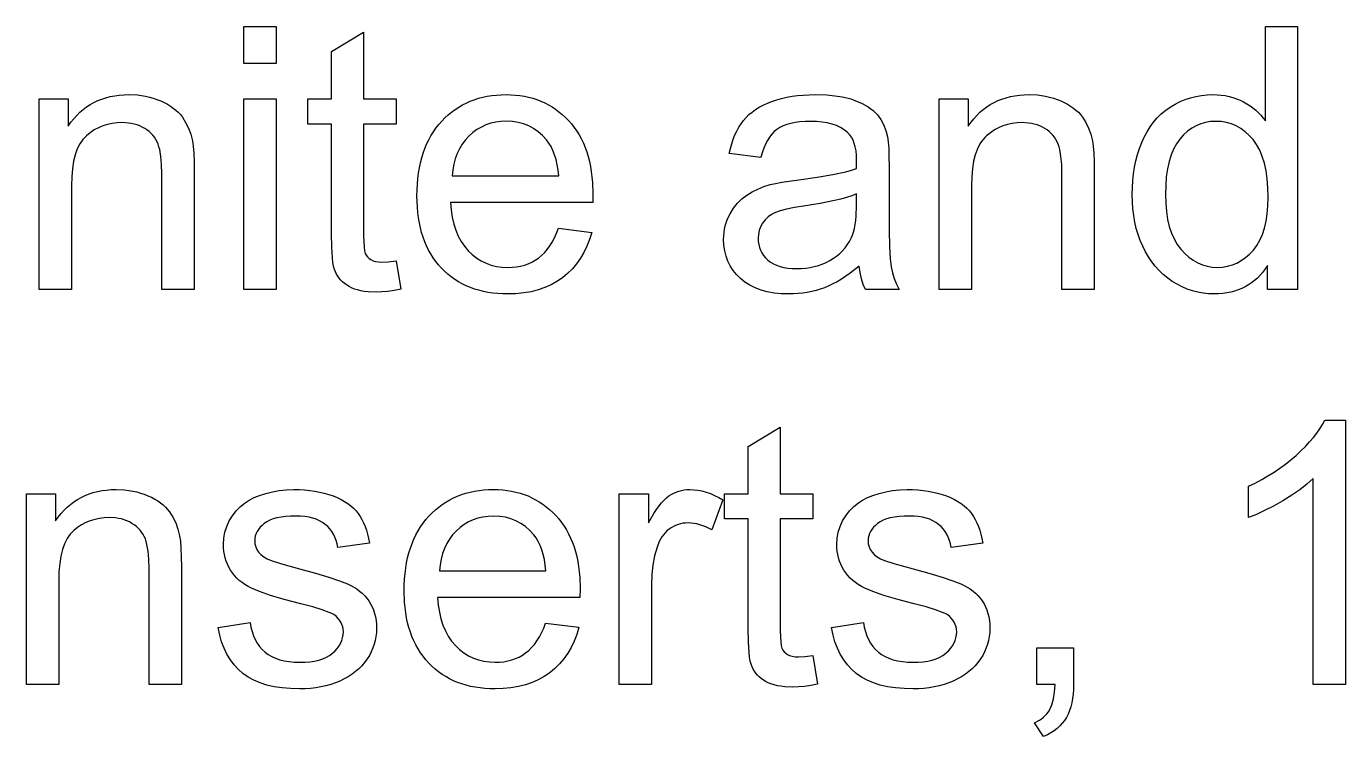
# Model space of a CAD drawing. Extents: x 0.6 to 44.2, y 0 to 23.3.
# Drawn here: x 16.971 to 18.975, y 19.797 to 20.876 of the extents above; entities that cross this region are included whole.
import ezdxf

# ---------------------------------------------------------------- set-up
doc = ezdxf.new("R2010")
doc.units = 0
doc.layers.add('CUTOUTS', color=1, linetype='CONTINUOUS')

msp = doc.modelspace()

# ---------------------------------------------------------------- linework, layer by layer
at = {"layer": 'CUTOUTS'}
for points in [[(17.3017, 20.8195), (17.3017, 20.876), (17.3508, 20.876), (17.3508, 20.8195)], [(17.5328, 20.52), (17.5399, 20.4766), (17.5298, 20.4747), (17.5202, 20.4733), (17.5112, 20.4725), (17.5028, 20.4722), (17.4901, 20.4727), (17.4844, 20.4734), (17.479, 20.4743), (17.474, 20.4755), (17.4694, 20.477), (17.4652, 20.4787), (17.4613, 20.4807), (17.4545, 20.4852), (17.4515, 20.4878), (17.4487, 20.4905), (17.4463, 20.4933), (17.4441, 20.4963), (17.4422, 20.4995), (17.4405, 20.5029), (17.4391, 20.5068), (17.4379, 20.5117), (17.4369, 20.5175), (17.436, 20.5243), (17.4349, 20.5407), (17.4345, 20.5609), (17.4345, 20.7276), (17.3985, 20.7276), (17.3985, 20.7658), (17.4345, 20.7658), (17.4345, 20.8376), (17.4834, 20.867), (17.4834, 20.7658), (17.5328, 20.7658), (17.5328, 20.7276), (17.4834, 20.7276), (17.4834, 20.5582), (17.4835, 20.5486), (17.484, 20.5409), (17.4848, 20.5351), (17.486, 20.5311), (17.4875, 20.5283), (17.4894, 20.5258), (17.4917, 20.5235), (17.4944, 20.5216), (17.4977, 20.52), (17.5016, 20.5189), (17.5061, 20.5183), (17.5112, 20.518), (17.5207, 20.5185)], [(18.8564, 20.476), (18.8564, 20.5126), (18.8528, 20.5074), (18.8491, 20.5025), (18.8451, 20.4979), (18.841, 20.4937), (18.8366, 20.4899), (18.8321, 20.4863), (18.8273, 20.4831), (18.8223, 20.4803), (18.8172, 20.4777), (18.8118, 20.4755), (18.8062, 20.4737), (18.8005, 20.4722), (18.7945, 20.471), (18.7883, 20.4702), (18.7819, 20.4696), (18.7753, 20.4695), (18.7668, 20.4698), (18.7584, 20.4707), (18.7501, 20.4722), (18.7421, 20.4743), (18.7342, 20.4769), (18.7265, 20.4802), (18.719, 20.4841), (18.7116, 20.4886), (18.7046, 20.4936), (18.6979, 20.4991), (18.6917, 20.505), (18.6858, 20.5115), (18.6804, 20.5184), (18.6754, 20.5257), (18.6708, 20.5336), (18.6666, 20.5419), (18.6629, 20.5506), (18.6596, 20.5597), (18.6569, 20.569), (18.6546, 20.5787), (18.6529, 20.5887), (18.6516, 20.599), (18.6509, 20.6097), (18.6506, 20.6206), (18.6509, 20.6314), (18.6515, 20.6418), (18.6527, 20.652), (18.6543, 20.662), (18.6563, 20.6717), (18.6588, 20.6812), (18.6617, 20.6904), (18.6651, 20.6994), (18.6689, 20.7079), (18.6732, 20.716), (18.678, 20.7235), (18.6832, 20.7306), (18.6888, 20.7371), (18.6949, 20.7431), (18.7015, 20.7486), (18.7085, 20.7535), (18.7158, 20.7579), (18.7234, 20.7618), (18.7311, 20.765), (18.7391, 20.7676), (18.7473, 20.7697), (18.7557, 20.7712), (18.7643, 20.772), (18.7732, 20.7723), (18.7796, 20.7722), (18.7859, 20.7717), (18.792, 20.7708), (18.7979, 20.7696), (18.8037, 20.768), (18.8092, 20.7661), (18.8146, 20.7639), (18.8198, 20.7613), (18.8248, 20.7584), (18.8296, 20.7553), (18.8341, 20.7521), (18.8384, 20.7486), (18.8424, 20.7449), (18.8462, 20.741), (18.8498, 20.7368), (18.8531, 20.7325), (18.8531, 20.876), (18.9019, 20.876), (18.9019, 20.476)], [(16.9906, 20.476), (16.9906, 20.7658), (17.0348, 20.7658), (17.0348, 20.7246), (17.0389, 20.7304), (17.0432, 20.7358), (17.0478, 20.7408), (17.0526, 20.7455), (17.0575, 20.7498), (17.0627, 20.7537), (17.0682, 20.7572), (17.0738, 20.7604), (17.0797, 20.7632), (17.0858, 20.7656), (17.0921, 20.7677), (17.0987, 20.7694), (17.1054, 20.7707), (17.1124, 20.7716), (17.1196, 20.7722), (17.127, 20.7723), (17.1399, 20.7718), (17.1461, 20.771), (17.1522, 20.77), (17.1581, 20.7687), (17.164, 20.767), (17.1696, 20.7651), (17.1752, 20.7629), (17.1805, 20.7605), (17.1855, 20.7579), (17.1901, 20.755), (17.1944, 20.752), (17.1983, 20.7489), (17.2019, 20.7455), (17.2052, 20.742), (17.2081, 20.7382), (17.2131, 20.7302), (17.2174, 20.7215), (17.2208, 20.7121), (17.2234, 20.7019), (17.2246, 20.6938), (17.2254, 20.6832), (17.2259, 20.67), (17.2261, 20.6542), (17.2261, 20.476), (17.177, 20.476), (17.177, 20.6523), (17.1766, 20.6663), (17.1755, 20.6785), (17.1737, 20.6888), (17.1726, 20.6932), (17.1712, 20.6972), (17.1697, 20.7008), (17.1678, 20.7042), (17.1657, 20.7075), (17.1633, 20.7105), (17.1606, 20.7134), (17.1577, 20.7161), (17.1544, 20.7186), (17.1509, 20.7209), (17.1472, 20.723), (17.1433, 20.7248), (17.1393, 20.7263), (17.1351, 20.7276), (17.1307, 20.7285), (17.1262, 20.7292), (17.1167, 20.7298), (17.109, 20.7295), (17.1015, 20.7285), (17.0943, 20.727), (17.0874, 20.7248), (17.0808, 20.722), (17.0744, 20.7186), (17.0683, 20.7145), (17.0625, 20.7099), (17.0598, 20.7072), (17.0572, 20.7043), (17.0548, 20.7011), (17.0525, 20.6977), (17.0486, 20.6899), (17.0454, 20.681), (17.0429, 20.671), (17.0412, 20.6599), (17.0401, 20.6476), (17.0397, 20.6343), (17.0397, 20.476)], [(17.3017, 20.476), (17.3017, 20.7658), (17.3508, 20.7658), (17.3508, 20.476)], [(17.7792, 20.5693), (17.8299, 20.5631), (17.8266, 20.5523), (17.8226, 20.5421), (17.818, 20.5325), (17.8128, 20.5236), (17.8069, 20.5153), (17.8004, 20.5076), (17.7932, 20.5005), (17.7854, 20.494), (17.777, 20.4883), (17.7681, 20.4833), (17.7585, 20.4791), (17.7485, 20.4756), (17.7378, 20.4729), (17.7266, 20.471), (17.7148, 20.4699), (17.7025, 20.4695), (17.6946, 20.4696), (17.687, 20.4701), (17.6796, 20.4709), (17.6723, 20.4719), (17.6653, 20.4733), (17.6585, 20.475), (17.6519, 20.477), (17.6455, 20.4793), (17.6393, 20.4819), (17.6333, 20.4848), (17.6275, 20.488), (17.6219, 20.4915), (17.6166, 20.4953), (17.6114, 20.4995), (17.6064, 20.5039), (17.6017, 20.5086), (17.5972, 20.5136), (17.5929, 20.5189), (17.589, 20.5244), (17.5854, 20.5302), (17.582, 20.5362), (17.579, 20.5424), (17.5762, 20.5489), (17.5737, 20.5557), (17.5715, 20.5627), (17.5697, 20.5699), (17.5681, 20.5774), (17.5667, 20.5851), (17.5657, 20.5931), (17.565, 20.6013), (17.5644, 20.6185), (17.5646, 20.6275), (17.565, 20.6362), (17.5657, 20.6447), (17.5668, 20.653), (17.5681, 20.661), (17.5697, 20.6687), (17.5716, 20.6762), (17.5738, 20.6834), (17.5763, 20.6904), (17.5791, 20.6971), (17.5822, 20.7035), (17.5856, 20.7097), (17.5893, 20.7157), (17.5932, 20.7214), (17.5975, 20.7268), (17.6021, 20.732), (17.6069, 20.7369), (17.6118, 20.7414), (17.617, 20.7457), (17.6223, 20.7496), (17.6278, 20.7533), (17.6335, 20.7566), (17.6393, 20.7596), (17.6453, 20.7622), (17.6515, 20.7646), (17.6579, 20.7667), (17.6644, 20.7684), (17.6711, 20.7698), (17.678, 20.7709), (17.6851, 20.7717), (17.6923, 20.7722), (17.6998, 20.7723), (17.7069, 20.7722), (17.714, 20.7717), (17.7208, 20.771), (17.7275, 20.7699), (17.734, 20.7685), (17.7404, 20.7668), (17.7465, 20.7648), (17.7526, 20.7625), (17.7584, 20.7598), (17.7641, 20.7569), (17.7696, 20.7536), (17.775, 20.7501), (17.7801, 20.7462), (17.7852, 20.7421), (17.79, 20.7376), (17.7947, 20.7328), (17.7992, 20.7277), (17.8033, 20.7224), (17.8072, 20.7168), (17.8108, 20.711), (17.8141, 20.7049), (17.8172, 20.6986), (17.8199, 20.692), (17.8223, 20.6852), (17.8245, 20.6781), (17.8264, 20.6707), (17.8279, 20.6632), (17.8292, 20.6553), (17.8302, 20.6472), (17.831, 20.6389), (17.8315, 20.6215), (17.8313, 20.6084), (17.6152, 20.6084), (17.6162, 20.5968), (17.6179, 20.5859), (17.6202, 20.5757), (17.6233, 20.5662), (17.627, 20.5574), (17.6314, 20.5493), (17.6364, 20.5419), (17.6422, 20.5352), (17.6484, 20.5293), (17.6551, 20.5241), (17.6621, 20.5198), (17.6695, 20.5162), (17.6772, 20.5134), (17.6854, 20.5114), (17.6939, 20.5103), (17.7028, 20.5099), (17.7094, 20.5101), (17.7158, 20.5107), (17.7219, 20.5119), (17.7278, 20.5134), (17.7334, 20.5154), (17.7388, 20.5178), (17.744, 20.5207), (17.7489, 20.524), (17.7535, 20.5279), (17.7579, 20.5322), (17.7621, 20.5371), (17.766, 20.5425), (17.7697, 20.5484), (17.7731, 20.5548), (17.7762, 20.5618)], [(18.2359, 20.5118), (18.2224, 20.501), (18.2157, 20.4963), (18.2091, 20.492), (18.2026, 20.4881), (18.1961, 20.4847), (18.1897, 20.4816), (18.1834, 20.479), (18.177, 20.4768), (18.1705, 20.4748), (18.1639, 20.4732), (18.1572, 20.4719), (18.1504, 20.4708), (18.1435, 20.4701), (18.1364, 20.4696), (18.1292, 20.4695), (18.1176, 20.4698), (18.1067, 20.4709), (18.0965, 20.4728), (18.087, 20.4753), (18.0782, 20.4786), (18.07, 20.4826), (18.0626, 20.4873), (18.0558, 20.4928), (18.0498, 20.4988), (18.0446, 20.5053), (18.0402, 20.5121), (18.0366, 20.5194), (18.0338, 20.527), (18.0318, 20.5351), (18.0306, 20.5436), (18.0302, 20.5524), (18.0303, 20.5577), (18.0308, 20.5628), (18.0315, 20.5679), (18.0326, 20.5728), (18.034, 20.5776), (18.0356, 20.5823), (18.0376, 20.5868), (18.0399, 20.5913), (18.0451, 20.5997), (18.0511, 20.6072), (18.0578, 20.6138), (18.0652, 20.6195), (18.0733, 20.6245), (18.0819, 20.6289), (18.091, 20.6326), (18.1006, 20.6356), (18.1087, 20.6375), (18.1187, 20.6394), (18.1442, 20.643), (18.172, 20.6467), (18.1959, 20.6508), (18.2158, 20.6552), (18.2243, 20.6575), (18.2318, 20.6599), (18.2321, 20.6728), (18.2319, 20.68), (18.2312, 20.6867), (18.2301, 20.6928), (18.2286, 20.6983), (18.2267, 20.7033), (18.2243, 20.7078), (18.2214, 20.7117), (18.2182, 20.715), (18.2132, 20.7189), (18.2076, 20.7223), (18.2015, 20.7252), (18.1948, 20.7275), (18.1875, 20.7293), (18.1796, 20.7306), (18.1712, 20.7314), (18.1622, 20.7317), (18.1539, 20.7315), (18.146, 20.7309), (18.1388, 20.73), (18.1321, 20.7287), (18.126, 20.7269), (18.1205, 20.7249), (18.1155, 20.7224), (18.1111, 20.7195), (18.1071, 20.7162), (18.1034, 20.7123), (18.0999, 20.7078), (18.0967, 20.7027), (18.0938, 20.6971), (18.0912, 20.6908), (18.0888, 20.684), (18.0867, 20.6766), (18.0386, 20.6831), (18.0404, 20.6906), (18.0424, 20.6978), (18.0447, 20.7046), (18.0473, 20.711), (18.0501, 20.717), (18.0532, 20.7227), (18.0566, 20.728), (18.0602, 20.7329), (18.0642, 20.7375), (18.0685, 20.7419), (18.0733, 20.7459), (18.0785, 20.7497), (18.0842, 20.7532), (18.0902, 20.7564), (18.0967, 20.7594), (18.1036, 20.7621), (18.1108, 20.7645), (18.1183, 20.7666), (18.1261, 20.7683), (18.1342, 20.7698), (18.1426, 20.7709), (18.1512, 20.7717), (18.1601, 20.7722), (18.1693, 20.7723), (18.187, 20.7718), (18.1952, 20.7711), (18.203, 20.7702), (18.2103, 20.7689), (18.2172, 20.7674), (18.2236, 20.7657), (18.2296, 20.7636), (18.2405, 20.759), (18.2453, 20.7564), (18.2498, 20.7538), (18.2538, 20.7509), (18.2575, 20.748), (18.2608, 20.7449), (18.2637, 20.7416), (18.2688, 20.7346), (18.273, 20.7267), (18.2764, 20.7179), (18.279, 20.7082), (18.2801, 20.7007), (18.2809, 20.6906), (18.2813, 20.678), (18.2815, 20.6629), (18.2815, 20.5974), (18.2817, 20.5663), (18.2823, 20.5415), (18.2832, 20.523), (18.2846, 20.5108), (18.2866, 20.5018), (18.2893, 20.493), (18.2928, 20.4844), (18.297, 20.476), (18.2457, 20.476), (18.2423, 20.484), (18.2395, 20.4926), (18.2373, 20.5019)], [(18.3576, 20.476), (18.3576, 20.7658), (18.4018, 20.7658), (18.4018, 20.7246), (18.4059, 20.7304), (18.4102, 20.7358), (18.4148, 20.7408), (18.4195, 20.7455), (18.4245, 20.7498), (18.4297, 20.7537), (18.4352, 20.7572), (18.4408, 20.7604), (18.4467, 20.7632), (18.4528, 20.7656), (18.4591, 20.7677), (18.4656, 20.7694), (18.4724, 20.7707), (18.4794, 20.7716), (18.4866, 20.7722), (18.494, 20.7723), (18.5069, 20.7718), (18.5131, 20.771), (18.5192, 20.77), (18.5251, 20.7687), (18.5309, 20.767), (18.5366, 20.7651), (18.5422, 20.7629), (18.5475, 20.7605), (18.5525, 20.7579), (18.5571, 20.755), (18.5614, 20.752), (18.5653, 20.7489), (18.5689, 20.7455), (18.5722, 20.742), (18.5751, 20.7382), (18.5801, 20.7302), (18.5843, 20.7215), (18.5877, 20.7121), (18.5903, 20.7019), (18.5915, 20.6938), (18.5924, 20.6832), (18.5929, 20.67), (18.5931, 20.6542), (18.5931, 20.476), (18.544, 20.476), (18.544, 20.6523), (18.5436, 20.6663), (18.5425, 20.6785), (18.5407, 20.6888), (18.5396, 20.6932), (18.5382, 20.6972), (18.5367, 20.7008), (18.5348, 20.7042), (18.5327, 20.7075), (18.5303, 20.7105), (18.5276, 20.7134), (18.5246, 20.7161), (18.5214, 20.7186), (18.5179, 20.7209), (18.5142, 20.723), (18.5103, 20.7248), (18.5062, 20.7263), (18.502, 20.7276), (18.4977, 20.7285), (18.4932, 20.7292), (18.4837, 20.7298), (18.4759, 20.7295), (18.4685, 20.7285), (18.4613, 20.727), (18.4544, 20.7248), (18.4478, 20.722), (18.4414, 20.7186), (18.4353, 20.7145), (18.4295, 20.7099), (18.4267, 20.7072), (18.4242, 20.7043), (18.4218, 20.7011), (18.4195, 20.6977), (18.4156, 20.6899), (18.4124, 20.681), (18.4099, 20.671), (18.4081, 20.6599), (18.4071, 20.6476), (18.4067, 20.6343), (18.4067, 20.476)], [(17.6179, 20.6487), (17.7797, 20.6487), (17.7787, 20.6576), (17.7773, 20.6659), (17.7756, 20.6736), (17.7734, 20.6807), (17.7709, 20.6873), (17.768, 20.6933), (17.7648, 20.6987), (17.7611, 20.7036), (17.7551, 20.7102), (17.7485, 20.716), (17.7416, 20.7209), (17.7342, 20.7249), (17.7264, 20.728), (17.7181, 20.7302), (17.7094, 20.7315), (17.7003, 20.732), (17.692, 20.7316), (17.6841, 20.7305), (17.6764, 20.7288), (17.6692, 20.7263), (17.6622, 20.7231), (17.6556, 20.7192), (17.6493, 20.7146), (17.6434, 20.7093), (17.638, 20.7034), (17.6332, 20.697), (17.629, 20.6902), (17.6255, 20.6828), (17.6226, 20.675), (17.6204, 20.6667), (17.6188, 20.658)], [(18.7011, 20.6206), (18.7015, 20.6072), (18.7026, 20.5946), (18.7044, 20.5828), (18.707, 20.572), (18.7103, 20.562), (18.7143, 20.553), (18.7191, 20.5447), (18.7246, 20.5374), (18.7306, 20.531), (18.7368, 20.5254), (18.7434, 20.5206), (18.7502, 20.5167), (18.7572, 20.5137), (18.7645, 20.5116), (18.7721, 20.5103), (18.78, 20.5099), (18.7879, 20.5103), (18.7955, 20.5115), (18.8028, 20.5136), (18.8097, 20.5164), (18.8164, 20.5201), (18.8228, 20.5247), (18.8289, 20.53), (18.8347, 20.5362), (18.84, 20.5432), (18.8445, 20.5511), (18.8484, 20.5598), (18.8516, 20.5694), (18.854, 20.5799), (18.8558, 20.5913), (18.8568, 20.6035), (18.8572, 20.6165), (18.8568, 20.6309), (18.8558, 20.6443), (18.854, 20.6567), (18.8515, 20.6681), (18.8482, 20.6785), (18.8443, 20.688), (18.8396, 20.6964), (18.8343, 20.7039), (18.8284, 20.7104), (18.8221, 20.716), (18.8156, 20.7208), (18.8087, 20.7247), (18.8015, 20.7278), (18.7939, 20.7299), (18.786, 20.7313), (18.7778, 20.7317), (18.7698, 20.7313), (18.7621, 20.73), (18.7547, 20.7279), (18.7477, 20.725), (18.7411, 20.7212), (18.7347, 20.7166), (18.7287, 20.7112), (18.7231, 20.7049), (18.7179, 20.6978), (18.7135, 20.6897), (18.7097, 20.6806), (18.7066, 20.6705), (18.7042, 20.6595), (18.7025, 20.6475), (18.7015, 20.6345)], [(18.2318, 20.6215), (18.2247, 20.6188), (18.2168, 20.6162), (18.208, 20.6137), (18.1984, 20.6114), (18.1767, 20.6069), (18.1516, 20.6029), (18.1376, 20.6007), (18.1257, 20.5983), (18.1161, 20.5957), (18.1088, 20.5931), (18.1028, 20.59), (18.0976, 20.5864), (18.0932, 20.5821), (18.0894, 20.5771), (18.0864, 20.5717), (18.0843, 20.566), (18.083, 20.5601), (18.0826, 20.5538), (18.0828, 20.549), (18.0835, 20.5444), (18.0847, 20.54), (18.0863, 20.5358), (18.0884, 20.5318), (18.0909, 20.528), (18.094, 20.5244), (18.0974, 20.521), (18.1014, 20.518), (18.1057, 20.5153), (18.1105, 20.5131), (18.1158, 20.5112), (18.1214, 20.5098), (18.1275, 20.5088), (18.134, 20.5082), (18.141, 20.508), (18.148, 20.5081), (18.1548, 20.5087), (18.1614, 20.5097), (18.1678, 20.5111), (18.174, 20.5128), (18.18, 20.5149), (18.1858, 20.5175), (18.1914, 20.5204), (18.1968, 20.5236), (18.2018, 20.5271), (18.2064, 20.531), (18.2106, 20.5351), (18.2145, 20.5395), (18.218, 20.5441), (18.2211, 20.5491), (18.2239, 20.5543), (18.2258, 20.5587), (18.2274, 20.5636), (18.2287, 20.569), (18.2298, 20.5749), (18.2307, 20.5813), (18.2313, 20.5882), (18.2318, 20.6034)], [(18.9748, 19.876), (18.9257, 19.876), (18.9257, 20.189), (18.9161, 20.1805), (18.9052, 20.1721), (18.8929, 20.1636), (18.8792, 20.1552), (18.8651, 20.1472), (18.8518, 20.1404), (18.8393, 20.1345), (18.8274, 20.1298), (18.8274, 20.1773), (18.8376, 20.1822), (18.8474, 20.1875), (18.8569, 20.1929), (18.8661, 20.1987), (18.8749, 20.2047), (18.8834, 20.2109), (18.8916, 20.2174), (18.8995, 20.2242), (18.9069, 20.231), (18.9138, 20.2379), (18.9201, 20.2446), (18.9258, 20.2513), (18.931, 20.258), (18.9356, 20.2646), (18.9397, 20.2712), (18.9431, 20.2777), (18.9748, 20.2777)], [(18.1655, 19.92), (18.1726, 19.8766), (18.1625, 19.8747), (18.153, 19.8733), (18.144, 19.8725), (18.1355, 19.8722), (18.1229, 19.8727), (18.1171, 19.8734), (18.1118, 19.8743), (18.1068, 19.8755), (18.1021, 19.877), (18.0979, 19.8787), (18.094, 19.8807), (18.0872, 19.8852), (18.0842, 19.8878), (18.0815, 19.8905), (18.079, 19.8933), (18.0768, 19.8963), (18.0749, 19.8995), (18.0733, 19.9029), (18.0719, 19.9068), (18.0707, 19.9117), (18.0696, 19.9175), (18.0688, 19.9243), (18.0677, 19.9407), (18.0673, 19.9609), (18.0673, 20.1276), (18.0313, 20.1276), (18.0313, 20.1658), (18.0673, 20.1658), (18.0673, 20.2376), (18.1161, 20.267), (18.1161, 20.1658), (18.1655, 20.1658), (18.1655, 20.1276), (18.1161, 20.1276), (18.1161, 19.9582), (18.1163, 19.9486), (18.1168, 19.9409), (18.1176, 19.9351), (18.1187, 19.9311), (18.1202, 19.9283), (18.1221, 19.9258), (18.1244, 19.9235), (18.1272, 19.9216), (18.1304, 19.92), (18.1343, 19.9189), (18.1388, 19.9183), (18.144, 19.918), (18.1534, 19.9185)], [(16.9712, 19.876), (16.9712, 20.1658), (17.0154, 20.1658), (17.0154, 20.1246), (17.0195, 20.1304), (17.0239, 20.1358), (17.0284, 20.1408), (17.0332, 20.1455), (17.0382, 20.1498), (17.0434, 20.1537), (17.0488, 20.1572), (17.0545, 20.1604), (17.0603, 20.1632), (17.0664, 20.1656), (17.0728, 20.1677), (17.0793, 20.1694), (17.0861, 20.1707), (17.093, 20.1716), (17.1002, 20.1722), (17.1077, 20.1723), (17.1205, 20.1718), (17.1267, 20.171), (17.1328, 20.17), (17.1388, 20.1687), (17.1446, 20.167), (17.1503, 20.1651), (17.1558, 20.1629), (17.1611, 20.1605), (17.1661, 20.1579), (17.1707, 20.155), (17.175, 20.152), (17.179, 20.1489), (17.1826, 20.1455), (17.1858, 20.142), (17.1887, 20.1382), (17.1938, 20.1302), (17.198, 20.1215), (17.2014, 20.1121), (17.204, 20.1019), (17.2052, 20.0938), (17.206, 20.0832), (17.2065, 20.07), (17.2067, 20.0542), (17.2067, 19.876), (17.1576, 19.876), (17.1576, 20.0523), (17.1572, 20.0663), (17.1562, 20.0785), (17.1544, 20.0888), (17.1532, 20.0932), (17.1519, 20.0972), (17.1503, 20.1008), (17.1485, 20.1042), (17.1463, 20.1075), (17.1439, 20.1105), (17.1412, 20.1134), (17.1383, 20.1161), (17.1351, 20.1186), (17.1315, 20.1209), (17.1278, 20.123), (17.1239, 20.1248), (17.1199, 20.1263), (17.1157, 20.1276), (17.1113, 20.1285), (17.1068, 20.1292), (17.0973, 20.1298), (17.0896, 20.1295), (17.0821, 20.1285), (17.075, 20.127), (17.0681, 20.1248), (17.0614, 20.122), (17.0551, 20.1186), (17.049, 20.1145), (17.0431, 20.1099), (17.0404, 20.1072), (17.0378, 20.1043), (17.0354, 20.1011), (17.0332, 20.0977), (17.0293, 20.0899), (17.0261, 20.081), (17.0236, 20.071), (17.0218, 20.0599), (17.0207, 20.0476), (17.0204, 20.0343), (17.0204, 19.876)], [(17.2624, 19.9625), (17.3109, 19.9702), (17.3122, 19.9631), (17.3139, 19.9564), (17.3161, 19.9502), (17.3187, 19.9444), (17.3218, 19.939), (17.3253, 19.934), (17.3293, 19.9295), (17.3337, 19.9254), (17.3386, 19.9218), (17.344, 19.9186), (17.3498, 19.9159), (17.3561, 19.9137), (17.3629, 19.912), (17.3701, 19.9108), (17.3778, 19.9101), (17.386, 19.9099), (17.3942, 19.9101), (17.4018, 19.9107), (17.4089, 19.9118), (17.4154, 19.9133), (17.4214, 19.9152), (17.4269, 19.9176), (17.4318, 19.9204), (17.4362, 19.9236), (17.44, 19.9272), (17.4433, 19.9308), (17.4462, 19.9346), (17.4485, 19.9386), (17.4502, 19.9427), (17.4515, 19.947), (17.4523, 19.9514), (17.4526, 19.956), (17.4523, 19.96), (17.4516, 19.9639), (17.4505, 19.9675), (17.4489, 19.9708), (17.4469, 19.974), (17.4444, 19.9769), (17.4415, 19.9797), (17.4381, 19.9822), (17.4351, 19.9839), (17.4312, 19.9857), (17.4205, 19.9896), (17.4061, 19.994), (17.3879, 19.9988), (17.3629, 20.0054), (17.3421, 20.0115), (17.3255, 20.0172), (17.313, 20.0224), (17.3079, 20.025), (17.3032, 20.0279), (17.2988, 20.031), (17.2946, 20.0343), (17.2908, 20.0378), (17.2874, 20.0416), (17.2842, 20.0457), (17.2813, 20.05), (17.2788, 20.0544), (17.2766, 20.059), (17.2748, 20.0637), (17.2733, 20.0685), (17.2721, 20.0734), (17.2712, 20.0784), (17.2707, 20.0836), (17.2706, 20.0889), (17.2711, 20.0984), (17.2728, 20.1075), (17.2755, 20.1163), (17.2794, 20.1247), (17.2843, 20.1326), (17.2899, 20.1398), (17.2963, 20.1463), (17.3036, 20.1522), (17.3098, 20.1562), (17.3171, 20.16), (17.3254, 20.1634), (17.3348, 20.1665), (17.3449, 20.169), (17.3553, 20.1709), (17.3661, 20.172), (17.3772, 20.1723), (17.3856, 20.1722), (17.3938, 20.1717), (17.4017, 20.171), (17.4093, 20.1699), (17.4166, 20.1685), (17.4237, 20.1668), (17.4306, 20.1648), (17.4371, 20.1625), (17.4434, 20.16), (17.4492, 20.1572), (17.4546, 20.1542), (17.4595, 20.151), (17.4641, 20.1475), (17.4682, 20.1439), (17.4719, 20.14), (17.4752, 20.1359), (17.4781, 20.1315), (17.4809, 20.1268), (17.4833, 20.1217), (17.4856, 20.1163), (17.4876, 20.1105), (17.4893, 20.1044), (17.4908, 20.0979), (17.4921, 20.091), (17.4441, 20.0845), (17.4431, 20.0899), (17.4417, 20.0951), (17.4399, 20.0999), (17.4377, 20.1044), (17.4352, 20.1086), (17.4322, 20.1125), (17.4289, 20.1161), (17.4251, 20.1194), (17.421, 20.1224), (17.4165, 20.1249), (17.4115, 20.1271), (17.4062, 20.1288), (17.4005, 20.1302), (17.3943, 20.1312), (17.3878, 20.1318), (17.3808, 20.132), (17.3726, 20.1318), (17.3651, 20.1313), (17.3581, 20.1304), (17.3518, 20.1292), (17.3461, 20.1276), (17.3409, 20.1257), (17.3364, 20.1234), (17.3325, 20.1208), (17.3291, 20.1179), (17.3262, 20.1149), (17.3237, 20.1118), (17.3217, 20.1086), (17.3201, 20.1053), (17.3189, 20.1018), (17.3183, 20.0983), (17.318, 20.0946), (17.3184, 20.0899), (17.3195, 20.0855), (17.3214, 20.0813), (17.324, 20.0774), (17.3275, 20.0736), (17.3317, 20.0702), (17.3369, 20.0671), (17.3429, 20.0643), (17.3574, 20.0598), (17.3862, 20.0517), (17.4103, 20.0451), (17.4305, 20.0391), (17.4467, 20.0337), (17.459, 20.029), (17.464, 20.0266), (17.4687, 20.024), (17.4732, 20.0212), (17.4773, 20.0181), (17.4813, 20.0147), (17.4849, 20.0111), (17.4882, 20.0073), (17.4913, 20.0032), (17.494, 19.9988), (17.4964, 19.9942), (17.4984, 19.9893), (17.5001, 19.9842), (17.5014, 19.9788), (17.5023, 19.9732), (17.5028, 19.9673), (17.503, 19.9612), (17.5028, 19.9551), (17.5021, 19.9491), (17.501, 19.9431), (17.4994, 19.9373), (17.4974, 19.9316), (17.495, 19.9259), (17.4921, 19.9204), (17.4887, 19.9149), (17.4849, 19.9096), (17.4807, 19.9047), (17.4762, 19.9), (17.4712, 19.8957), (17.4658, 19.8916), (17.4601, 19.8879), (17.4539, 19.8845), (17.4474, 19.8813), (17.4405, 19.8786), (17.4334, 19.8762), (17.4261, 19.8741), (17.4186, 19.8724), (17.4108, 19.8711), (17.4029, 19.8702), (17.3947, 19.8697), (17.3862, 19.8695), (17.3725, 19.8698), (17.3597, 19.8709), (17.3477, 19.8728), (17.3365, 19.8753), (17.3261, 19.8786), (17.3166, 19.8827), (17.308, 19.8874), (17.3002, 19.8929), (17.2931, 19.8992), (17.2867, 19.9061), (17.281, 19.9137), (17.2759, 19.9221), (17.2715, 19.9311), (17.2678, 19.9409), (17.2648, 19.9513)], [(17.7598, 19.9693), (17.8105, 19.9631), (17.8072, 19.9523), (17.8033, 19.9421), (17.7987, 19.9325), (17.7934, 19.9236), (17.7875, 19.9153), (17.781, 19.9076), (17.7739, 19.9005), (17.7661, 19.894), (17.7577, 19.8883), (17.7487, 19.8833), (17.7392, 19.8791), (17.7291, 19.8756), (17.7184, 19.8729), (17.7072, 19.871), (17.6954, 19.8699), (17.6831, 19.8695), (17.6753, 19.8696), (17.6676, 19.8701), (17.6602, 19.8709), (17.653, 19.8719), (17.6459, 19.8733), (17.6391, 19.875), (17.6325, 19.877), (17.6261, 19.8793), (17.6199, 19.8819), (17.6139, 19.8848), (17.6081, 19.888), (17.6026, 19.8915), (17.5972, 19.8953), (17.592, 19.8995), (17.5871, 19.9039), (17.5823, 19.9086), (17.5778, 19.9136), (17.5736, 19.9189), (17.5696, 19.9244), (17.566, 19.9302), (17.5627, 19.9362), (17.5596, 19.9424), (17.5568, 19.9489), (17.5544, 19.9557), (17.5522, 19.9627), (17.5503, 19.9699), (17.5487, 19.9774), (17.5474, 19.9851), (17.5464, 19.9931), (17.5456, 20.0013), (17.545, 20.0185), (17.5452, 20.0275), (17.5456, 20.0362), (17.5464, 20.0447), (17.5474, 20.053), (17.5487, 20.061), (17.5503, 20.0687), (17.5523, 20.0762), (17.5545, 20.0834), (17.557, 20.0904), (17.5598, 20.0971), (17.5628, 20.1035), (17.5662, 20.1097), (17.5699, 20.1157), (17.5739, 20.1214), (17.5781, 20.1268), (17.5827, 20.132), (17.5875, 20.1369), (17.5925, 20.1414), (17.5976, 20.1457), (17.6029, 20.1496), (17.6084, 20.1533), (17.6141, 20.1566), (17.6199, 20.1596), (17.6259, 20.1622), (17.6321, 20.1646), (17.6385, 20.1667), (17.6451, 20.1684), (17.6518, 20.1698), (17.6587, 20.1709), (17.6657, 20.1717), (17.673, 20.1722), (17.6804, 20.1723), (17.6876, 20.1722), (17.6946, 20.1717), (17.7014, 20.171), (17.7081, 20.1699), (17.7146, 20.1685), (17.721, 20.1668), (17.7272, 20.1648), (17.7332, 20.1625), (17.739, 20.1598), (17.7447, 20.1569), (17.7502, 20.1536), (17.7556, 20.1501), (17.7608, 20.1462), (17.7658, 20.1421), (17.7706, 20.1376), (17.7753, 20.1328), (17.7798, 20.1277), (17.784, 20.1224), (17.7879, 20.1168), (17.7915, 20.111), (17.7948, 20.1049), (17.7978, 20.0986), (17.8005, 20.092), (17.803, 20.0852), (17.8051, 20.0781), (17.807, 20.0707), (17.8086, 20.0632), (17.8099, 20.0553), (17.8109, 20.0472), (17.8116, 20.0389), (17.8122, 20.0215), (17.8119, 20.0084), (17.5958, 20.0084), (17.5968, 19.9968), (17.5985, 19.9859), (17.6009, 19.9757), (17.6039, 19.9662), (17.6076, 19.9574), (17.612, 19.9493), (17.6171, 19.9419), (17.6228, 19.9352), (17.6291, 19.9293), (17.6357, 19.9241), (17.6427, 19.9198), (17.6501, 19.9162), (17.6579, 19.9134), (17.666, 19.9114), (17.6745, 19.9103), (17.6834, 19.9099), (17.69, 19.9101), (17.6964, 19.9107), (17.7025, 19.9119), (17.7084, 19.9134), (17.7141, 19.9154), (17.7195, 19.9178), (17.7246, 19.9207), (17.7295, 19.924), (17.7341, 19.9279), (17.7386, 19.9322), (17.7427, 19.9371), (17.7466, 19.9425), (17.7503, 19.9484), (17.7537, 19.9548), (17.7569, 19.9618)], [(17.8717, 19.876), (17.8717, 20.1658), (17.9159, 20.1658), (17.9159, 20.1219), (17.9241, 20.136), (17.9282, 20.142), (17.9321, 20.1474), (17.936, 20.1522), (17.9398, 20.1563), (17.9435, 20.1597), (17.9471, 20.1625), (17.9507, 20.1648), (17.9544, 20.1668), (17.9582, 20.1685), (17.9621, 20.1699), (17.9661, 20.171), (17.9702, 20.1717), (17.9744, 20.1722), (17.9786, 20.1723), (17.9848, 20.1721), (17.9911, 20.1714), (17.9973, 20.1701), (18.0036, 20.1684), (18.01, 20.1662), (18.0163, 20.1634), (18.0227, 20.1602), (18.0291, 20.1565), (18.0122, 20.111), (18.0032, 20.1156), (17.9987, 20.1174), (17.9942, 20.1189), (17.9897, 20.1201), (17.9852, 20.1209), (17.9807, 20.1214), (17.9762, 20.1216), (17.9722, 20.1214), (17.9683, 20.121), (17.9645, 20.1202), (17.9609, 20.1192), (17.9573, 20.1178), (17.9538, 20.1161), (17.9505, 20.1142), (17.9472, 20.1119), (17.9441, 20.1094), (17.9413, 20.1066), (17.9386, 20.1036), (17.9362, 20.1003), (17.9341, 20.0969), (17.9321, 20.0932), (17.929, 20.085), (17.9254, 20.0716), (17.9228, 20.0576), (17.9213, 20.043), (17.9208, 20.0277), (17.9208, 19.876)], [(18.1939, 19.9625), (18.2425, 19.9702), (18.2437, 19.9631), (18.2454, 19.9564), (18.2476, 19.9502), (18.2502, 19.9444), (18.2533, 19.939), (18.2568, 19.934), (18.2608, 19.9295), (18.2652, 19.9254), (18.2701, 19.9218), (18.2755, 19.9186), (18.2813, 19.9159), (18.2876, 19.9137), (18.2944, 19.912), (18.3016, 19.9108), (18.3093, 19.9101), (18.3175, 19.9099), (18.3257, 19.9101), (18.3333, 19.9107), (18.3404, 19.9118), (18.347, 19.9133), (18.353, 19.9152), (18.3584, 19.9176), (18.3633, 19.9204), (18.3677, 19.9236), (18.3715, 19.9272), (18.3749, 19.9308), (18.3777, 19.9346), (18.38, 19.9386), (18.3818, 19.9427), (18.383, 19.947), (18.3838, 19.9514), (18.3841, 19.956), (18.3838, 19.96), (18.3832, 19.9639), (18.382, 19.9675), (18.3805, 19.9708), (18.3784, 19.974), (18.3759, 19.9769), (18.373, 19.9797), (18.3696, 19.9822), (18.3666, 19.9839), (18.3627, 19.9857), (18.352, 19.9896), (18.3376, 19.994), (18.3194, 19.9988), (18.2945, 20.0054), (18.2737, 20.0115), (18.257, 20.0172), (18.2445, 20.0224), (18.2394, 20.025), (18.2347, 20.0279), (18.2303, 20.031), (18.2262, 20.0343), (18.2224, 20.0378), (18.2189, 20.0416), (18.2157, 20.0457), (18.2129, 20.05), (18.2103, 20.0544), (18.2081, 20.059), (18.2063, 20.0637), (18.2048, 20.0685), (18.2036, 20.0734), (18.2027, 20.0784), (18.2022, 20.0836), (18.2021, 20.0889), (18.2026, 20.0984), (18.2043, 20.1075), (18.2071, 20.1163), (18.2109, 20.1247), (18.2158, 20.1326), (18.2214, 20.1398), (18.2279, 20.1463), (18.2351, 20.1522), (18.2413, 20.1562), (18.2486, 20.16), (18.257, 20.1634), (18.2663, 20.1665), (18.2764, 20.169), (18.2868, 20.1709), (18.2976, 20.172), (18.3088, 20.1723), (18.3172, 20.1722), (18.3253, 20.1717), (18.3332, 20.171), (18.3408, 20.1699), (18.3481, 20.1685), (18.3552, 20.1668), (18.3621, 20.1648), (18.3687, 20.1625), (18.3749, 20.16), (18.3807, 20.1572), (18.3861, 20.1542), (18.3911, 20.151), (18.3956, 20.1475), (18.3997, 20.1439), (18.4034, 20.14), (18.4067, 20.1359), (18.4097, 20.1315), (18.4124, 20.1268), (18.4148, 20.1217), (18.4171, 20.1163), (18.4191, 20.1105), (18.4208, 20.1044), (18.4224, 20.0979), (18.4236, 20.091), (18.3756, 20.0845), (18.3746, 20.0899), (18.3732, 20.0951), (18.3714, 20.0999), (18.3692, 20.1044), (18.3667, 20.1086), (18.3637, 20.1125), (18.3604, 20.1161), (18.3566, 20.1194), (18.3525, 20.1224), (18.348, 20.1249), (18.3431, 20.1271), (18.3377, 20.1288), (18.332, 20.1302), (18.3258, 20.1312), (18.3193, 20.1318), (18.3123, 20.132), (18.3042, 20.1318), (18.2966, 20.1313), (18.2897, 20.1304), (18.2833, 20.1292), (18.2776, 20.1276), (18.2725, 20.1257), (18.2679, 20.1234), (18.264, 20.1208), (18.2606, 20.1179), (18.2577, 20.1149), (18.2552, 20.1118), (18.2532, 20.1086), (18.2516, 20.1053), (18.2505, 20.1018), (18.2498, 20.0983), (18.2496, 20.0946), (18.2499, 20.0899), (18.2511, 20.0855), (18.2529, 20.0813), (18.2556, 20.0774), (18.259, 20.0736), (18.2633, 20.0702), (18.2684, 20.0671), (18.2744, 20.0643), (18.2889, 20.0598), (18.3178, 20.0517), (18.3419, 20.0451), (18.362, 20.0391), (18.3782, 20.0337), (18.3905, 20.029), (18.3955, 20.0266), (18.4002, 20.024), (18.4047, 20.0212), (18.4089, 20.0181), (18.4128, 20.0147), (18.4164, 20.0111), (18.4197, 20.0073), (18.4228, 20.0032), (18.4256, 19.9988), (18.4279, 19.9942), (18.43, 19.9893), (18.4316, 19.9842), (18.4329, 19.9788), (18.4338, 19.9732), (18.4344, 19.9673), (18.4345, 19.9612), (18.4343, 19.9551), (18.4336, 19.9491), (18.4325, 19.9431), (18.431, 19.9373), (18.4289, 19.9316), (18.4265, 19.9259), (18.4236, 19.9204), (18.4202, 19.9149), (18.4164, 19.9096), (18.4123, 19.9047), (18.4077, 19.9), (18.4027, 19.8957), (18.3974, 19.8916), (18.3916, 19.8879), (18.3854, 19.8845), (18.3789, 19.8813), (18.372, 19.8786), (18.3649, 19.8762), (18.3576, 19.8741), (18.3501, 19.8724), (18.3423, 19.8711), (18.3344, 19.8702), (18.3262, 19.8697), (18.3178, 19.8695), (18.3041, 19.8698), (18.2912, 19.8709), (18.2792, 19.8728), (18.268, 19.8753), (18.2577, 19.8786), (18.2482, 19.8827), (18.2395, 19.8874), (18.2317, 19.8929), (18.2246, 19.8992), (18.2182, 19.9061), (18.2125, 19.9137), (18.2074, 19.9221), (18.203, 19.9311), (18.1993, 19.9409), (18.1963, 19.9513)], [(17.5985, 20.0487), (17.7603, 20.0487), (17.7593, 20.0576), (17.7579, 20.0659), (17.7562, 20.0736), (17.7541, 20.0807), (17.7515, 20.0873), (17.7487, 20.0933), (17.7454, 20.0987), (17.7418, 20.1036), (17.7357, 20.1102), (17.7292, 20.116), (17.7222, 20.1209), (17.7148, 20.1249), (17.707, 20.128), (17.6987, 20.1302), (17.6901, 20.1315), (17.6809, 20.132), (17.6726, 20.1316), (17.6647, 20.1305), (17.6571, 20.1288), (17.6498, 20.1263), (17.6428, 20.1231), (17.6362, 20.1192), (17.63, 20.1146), (17.624, 20.1093), (17.6186, 20.1034), (17.6138, 20.097), (17.6096, 20.0902), (17.6061, 20.0828), (17.6033, 20.075), (17.601, 20.0667), (17.5995, 20.058)], [(18.5058, 19.876), (18.5058, 19.932), (18.5617, 19.932), (18.5617, 19.876), (18.5615, 19.8685), (18.561, 19.8614), (18.5602, 19.8546), (18.559, 19.8482), (18.5574, 19.8421), (18.5556, 19.8365), (18.5533, 19.8312), (18.5508, 19.8262), (18.5478, 19.8216), (18.5445, 19.8173), (18.5408, 19.8132), (18.5367, 19.8094), (18.5321, 19.8059), (18.5272, 19.8026), (18.5219, 19.7996), (18.5161, 19.7969), (18.5025, 19.8179), (18.5097, 19.8217), (18.513, 19.8239), (18.516, 19.8263), (18.5187, 19.8289), (18.5212, 19.8317), (18.5234, 19.8348), (18.5254, 19.838), (18.5271, 19.8415), (18.5287, 19.8453), (18.5311, 19.8541), (18.5328, 19.8643), (18.5336, 19.876)]]:
    msp.add_lwpolyline(points, close=True, dxfattribs=at)

doc.saveas('drawing.dxf')
